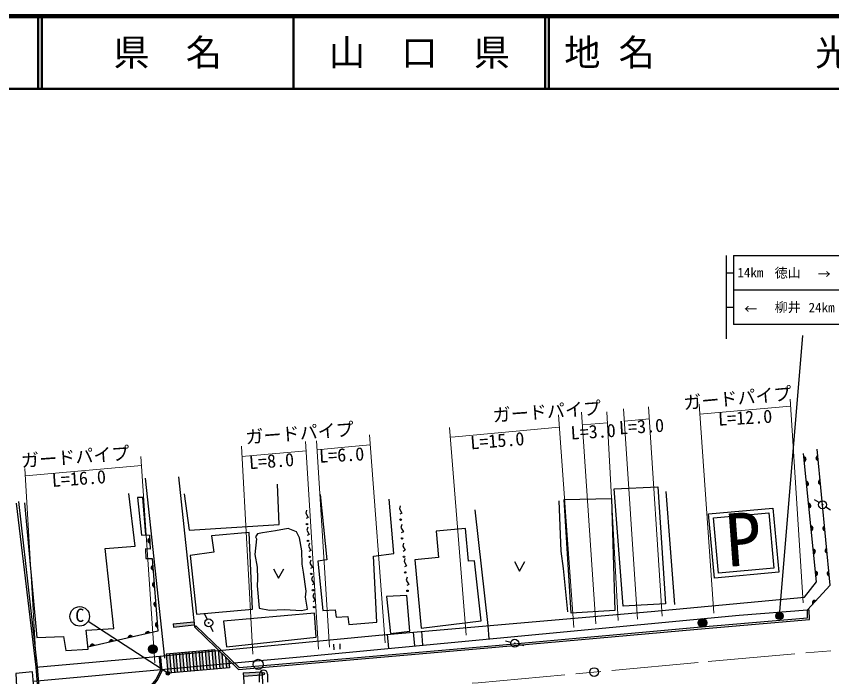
# Model space of a CAD drawing. Units: millimetres at full size, sheet at 1:1000; details may follow other scales. Extents: x 40000 to 680000, y 20000 to 380000.
# Drawn here: x 294730 to 407300, y 288860 to 380000 of the extents above; entities that cross this region are included whole.
import ezdxf
from ezdxf.enums import TextEntityAlignment as Align

# ---------------------------------------------------------------- set-up
doc = ezdxf.new("R2010")
doc.units = ezdxf.units.MM
doc.header["$LTSCALE"] = 1000
doc.linetypes.add('CHAIN', pattern=[18.5, 12, -1.5, 3.5, -1.5])
for name, color, linetype, lineweight in [('M-BGD', 7, 'Continuous', 25), ('M-BGD-EXST', 7, 'Continuous', 25), ('M-BMK', 2, 'CHAIN', 13), ('M-BMK-SRVR', 3, 'Continuous', 25), ('M-STR-HTXT', 7, 'Continuous', 13), ('M-STR-STRC', 7, 'Continuous', 25), ('M-TTL', 2, 'Continuous', 140), ('M-TTL-LINE', 7, 'Continuous', 50)]:
    doc.layers.add(name, color=color, linetype=linetype, lineweight=lineweight)
doc.layers.add('M-TTL-TXT', color=7, linetype='Continuous')
doc.styles.add('ＭＳ ゴシック', font='')
doc.styles.get('ＭＳ ゴシック').set_extended_font_data('MS Gothic')

msp = doc.modelspace()

# ---------------------------------------------------------------- hatches: boundary and pattern name
at = {"layer": 'M-BGD'}
for points in [[(403530, 318570, 0.84072), (403467, 319193)], [(405366, 319327, 0.84072), (405427, 318704)], [(403871, 315184, 0.84072), (403809, 315807)], [(405689, 316013, 0.84072), (405750, 315390)], [(404178, 312146, 0.84072), (404115, 312768)], [(404493, 309023, 0.84072), (404430, 309646)], [(406312, 309629, 0.84072), (406373, 309006)], [(313132, 307938, 0.84072), (313165, 307313)], [(404815, 305832, 0.84072), (404752, 306455)], [(406612, 306557, 0.84072), (406672, 305934)], [(313578, 304210, 0.84072), (313625, 303585)], [(405121, 302799, 0.84072), (405058, 303421)], [(406920, 303395, 0.84072), (406981, 302772)], [(313753, 301868, 0.84072), (313799, 301244)], [(313955, 299156, 0.84072), (314002, 298532)], [(405125, 299343, 0.84072), (404699, 298884)], [(314164, 296350, 0.84072), (314211, 295726)], [(388846, 296285, 1), (390046, 296285, 1)], [(313176, 294880, 0.84072), (312566, 294742)], [(308166, 293748, 0.84072), (307556, 293610)], [(310782, 294339, 0.84072), (310172, 294201)], [(305530, 293153, 0.84072), (304920, 293015)], [(312969, 292651, 1), (314169, 292651, 1)], [(363590, 293454, 0.41421), (363553, 293514, 0.41421)]]:
    msp.add_hatch(color=256, dxfattribs=at).paths.add_polyline_path(points)
h = msp.add_hatch(color=256, dxfattribs=at)
edge = h.paths.add_edge_path()
edge.add_ellipse((406031, 312598), major_axis=(-21.7, 45.1), ratio=1, start_angle=-147.81657, end_angle=32.18343)
h = msp.add_hatch(color=256, dxfattribs=at)
edge = h.paths.add_edge_path()
edge.add_ellipse((321292, 296292), major_axis=(-21.7, 45.1), ratio=1, start_angle=179.29363, end_angle=-0.70637)
at = {"layer": 'M-BGD-EXST'}
msp.add_hatch(color=256, dxfattribs=at).paths.add_polyline_path([(315906, 289339, 1), (315406, 289339, 0.41421), (315656, 289089, 0.41421)])
at = {"layer": 'M-STR-STRC'}
for points in [[(400590, 297237, 0.41421), (400090, 297737, 0.41421), (399590, 297237, 1)], [(319293, 295996), (319245, 296444), (316392, 296139), (316440, 295692)], [(315877, 292018), (315428, 291979), (315656, 289339), (316105, 289378)], [(316773, 292095), (316325, 292056), (316553, 289416), (317001, 289455)], [(317670, 292173), (317222, 292134), (317450, 289494), (317898, 289533)], [(318346, 289571), (318795, 289610), (318567, 292250), (318118, 292211)], [(319463, 292328), (319015, 292289), (319243, 289649), (319691, 289687)], [(320360, 292405), (319912, 292366), (320140, 289726), (320588, 289765)], [(321257, 292483), (320808, 292444), (321036, 289804), (321485, 289842)], [(321933, 289881), (322381, 289920), (322153, 292560), (321705, 292521)], [(323099, 292068), (322606, 292544), (322830, 289959), (323278, 289997)], [(324085, 291115), (323592, 291591), (323726, 290036), (324175, 290075)], [(328640, 289103), (328609, 289552), (326065, 289375), (326096, 288926)]]:
    msp.add_hatch(color=256, dxfattribs=at).paths.add_polyline_path(points)

# ---------------------------------------------------------------- linework, layer by layer
for centre, start, end in [((406031, 312598), 147.84575, 327.84575), ((321292, 296292), 114.95595, 294.95595), ((363541, 293465), 167.14478, 347.14478)]:
    msp.add_arc(centre, 50, start, end)
at = {"layer": 'M-BGD'}
for p, q in [((317109, 316442), (319322, 295720)), ((315254, 291408), (312576, 316279)), ((405565, 312890), (404930, 313290)), ((406496, 312305), (407131, 311906)), ((321060, 296791), (320743, 297471)), ((403948, 298077), (404198, 298080)), ((319322, 295720), (319496, 295900)), ((321524, 295793), (321840, 295113)), ((349748, 293111), (349584, 295026)), ((350866, 293217), (350703, 295122)), ((346149, 292772), (345982, 294717)), ((338594, 292575), (338548, 293339)), ((339450, 292652), (339434, 293415)), ((363005, 293587), (362274, 293754)), ((364078, 293343), (364809, 293176)), ((314453, 291551), (314702, 291569)), ((297424, 290189), (297675, 290187))]:
    msp.add_line(p, q, dxfattribs=at)
for points in [[(297053, 288229), (333912, 291617), (394533, 297338), (403948, 298077), (407107, 301476), (405274, 320265)], [(294717, 312817), (297424, 290189), (313573, 291603), (344761, 294612), (382394, 297840), (403567, 299856), (405208, 301936), (403418, 319680)], [(317902, 314112), (318584, 309076), (331005, 309855), (330777, 315412)], [(295848, 312856), (297585, 294253), (301260, 294404), (301552, 292456), (304645, 292654), (304390, 295285), (308181, 295505), (307011, 306565), (311151, 306887), (310277, 314127)], [(384403, 314418), (384990, 306620), (385594, 298838)], [(314453, 291551), (314529, 290495), (314614, 289710), (313988, 288489), (313295, 287647), (299773, 286705), (298684, 286890), (297876, 287428), (297673, 290207), (295091, 313034)], [(336670, 314014), (337592, 304977), (336356, 304820), (337062, 297986), (338769, 298104), (338867, 297085), (340515, 297183), (340632, 296046), (344516, 296379), (344047, 305480), (346852, 305872), (346206, 313372)], [(370854, 297792), (370255, 303779), (369929, 306168), (369668, 313137)], [(334814, 311827), (334683, 311414), (335026, 310819), (334744, 310678)], [(347745, 312439), (347614, 312026), (347957, 311432), (347675, 311291)], [(360018, 294080), (359861, 295907), (358063, 311904)], [(347952, 309851), (347821, 309438), (348164, 308844), (347882, 308703)], [(334957, 309507), (334826, 309094), (335169, 308500), (334887, 308359)], [(312605, 308433), (313108, 308389), (313211, 306454), (312546, 306513), (312590, 305190), (313507, 305167), (314256, 295124), (304616, 292946)], [(335189, 307295), (335058, 306882), (335401, 306288), (335119, 306147)], [(348207, 307308), (348076, 306895), (348419, 306301), (348137, 306160)], [(348386, 305148), (348255, 304735), (348598, 304140), (348315, 303999)], [(335403, 304952), (335272, 304539), (335615, 303945), (335333, 303804)], [(363493, 304735), (364208, 303440), (364924, 304735)], [(330232, 303759), (330948, 302464), (331664, 303759)], [(335635, 302704), (335504, 302291), (335847, 301697), (335565, 301556)], [(348697, 302612), (348566, 302199), (348909, 301605), (348627, 301464)], [(335796, 300361), (335665, 299948), (336008, 299354), (335726, 299213)], [(319322, 295720), (325396, 289847), (340807, 291173), (360898, 292928), (388788, 295428), (404214, 296765), (404198, 298080)], [(319496, 295900), (325488, 290105), (340786, 291422), (360875, 293177), (388766, 295677), (403961, 296994), (403948, 298077)], [(297424, 290189), (297636, 287288), (298589, 286653), (299760, 286454), (313420, 287405), (314198, 288351), (314870, 289663), (314778, 290517), (314702, 291569)], [(300043, 253987), (298637, 263735), (298482, 266800), (297982, 277365), (296943, 289512), (294649, 289318), (294909, 284800), (295333, 276985), (295781, 267808), (296068, 262391), (296523, 259530), (297719, 253215)]]:
    msp.add_lwpolyline(points, dxfattribs=at)
for points in [[(378529, 298606), (377289, 314766), (383309, 315066), (384365, 298899)], [(311482, 313589), (312028, 308374), (312605, 308433), (312191, 313603)], [(371310, 297637), (370350, 313301), (376881, 313465), (377374, 298012)], [(390306, 311328), (399169, 312139), (399980, 303276), (391117, 302465)], [(390982, 310765), (398606, 311463), (399304, 303839), (391680, 303141)], [(321996, 306027), (318715, 305588), (319618, 297505), (327336, 298195), (326873, 308773), (321688, 308320)], [(328049, 302371), (328000, 301403), (328267, 298306), (329695, 298040), (331777, 298113), (334125, 298016), (334948, 298185), (334658, 299855), (334730, 300677), (334367, 303290), (334173, 304378), (334149, 306217), (333826, 308002), (333419, 308855), (332254, 309302), (330526, 308991), (328739, 308720), (328021, 308564), (327730, 308176), (327885, 307885), (327671, 305731), (327963, 303985)], [(353030, 305320), (349731, 305009), (350642, 295543), (358911, 296564), (357970, 304840), (357150, 304780), (356729, 309322), (352709, 308963)], [(345854, 299920), (346403, 294823), (349071, 295137), (348659, 300077)], [(323326, 296539), (323749, 292966), (336106, 294330), (335895, 297614)]]:
    msp.add_lwpolyline(points, close=True, dxfattribs=at)
for centre, radius in [((406031, 312598), 550), ((406031, 312598), 50), ((334855, 309922), 99.8), ((347786, 310534), 99.8), ((334998, 307602), 99.8), ((347993, 307946), 99.8), ((335230, 305390), 99.8), ((348248, 305403), 99.8), ((335444, 303047), 99.8), ((348427, 303242), 99.8), ((335676, 300799), 99.8), ((348738, 300707), 99.8), ((335837, 298456), 99.8), ((321292, 296292), 550), ((321292, 296292), 50), ((389446, 296285), 600), ((363541, 293465), 550), ((313569, 292651), 600), ((363541, 293465), 50), ((328133, 290560), 700)]:
    msp.add_circle(centre, radius, dxfattribs=at)
for centre, start, end in [((403444, 318876), 285.6509, 85.86863), ((405450, 319021), 105.46278, 265.68051), ((403786, 315490), 285.6509, 85.86863), ((405774, 315707), 105.46278, 265.68051), ((404092, 312452), 285.6509, 85.86863), ((404407, 309329), 285.6509, 85.86863), ((406397, 309323), 105.46278, 265.68051), ((313203, 307628), 102.95209, 263.16982), ((404729, 306138), 285.6509, 85.86863), ((406696, 306251), 105.46278, 265.68051), ((313656, 303902), 104.15622, 264.37395), ((405035, 303104), 285.6509, 85.86863), ((407005, 303089), 105.46278, 265.68051), ((313831, 301560), 104.15622, 264.37395), ((314033, 298848), 104.15622, 264.37395), ((404952, 299076), 56.99177, 217.2095), ((314242, 296042), 104.15622, 264.37395), ((312883, 294758), 22.61772, 182.83546), ((307873, 293626), 22.61772, 182.83546), ((310489, 294217), 22.61772, 182.83546), ((305237, 293031), 22.61772, 182.83546)]:
    msp.add_arc(centre, 318, start, end, dxfattribs=at)
at = {"layer": 'M-BGD-EXST'}
msp.add_line((315656, 289339), (304638, 296481), dxfattribs=at)
for centre, radius in [((303486, 297184), 1350), ((315656, 289339), 250)]:
    msp.add_circle(centre, radius, dxfattribs=at)
at = {"layer": 'M-BMK'}
msp.add_lwpolyline([(205826, 274397), (217381, 275348), (233716, 276854), (251286, 278404), (271744, 280184), (292978, 282068), (319043, 284387), (344232, 286654), (358512, 288029), (390267, 290955), (418310, 293410), (453477, 296548), (458847, 297074)], dxfattribs=at)
at = {"layer": 'M-BMK-SRVR'}
msp.add_circle((374494, 289501), 600, dxfattribs=at)
at = {"layer": 'M-STR-HTXT'}
for p, q in [((391038, 297637), (389003, 326462)), ((401553, 327175), (403342, 299068)), ((374756, 296145), (372763, 325378)), ((376249, 325422), (377812, 296619)), ((380497, 296782), (378546, 325848)), ((382028, 326088), (383876, 297226)), ((389100, 325083), (401617, 326179)), ((369562, 325012), (371684, 295653)), ((378661, 324130), (382133, 324450)), ((356858, 294602), (354545, 323260)), ((372884, 323597), (376330, 323915)), ((343469, 322219), (345647, 293552)), ((334650, 321310), (336467, 292665)), ((337946, 292948), (336184, 321424)), ((325807, 320679), (327404, 291954)), ((325887, 319241), (334730, 320037)), ((311915, 319259), (313875, 290764)), ((295929, 317615), (297484, 290987)), ((295990, 316571), (312002, 317995))]:
    msp.add_line(p, q, dxfattribs=at)
for points in [[(354653, 321915), (355313, 321978), (369685, 323303)], [(336262, 320174), (341069, 320607), (343573, 320848)]]:
    msp.add_lwpolyline(points, dxfattribs=at)
at = {"layer": 'M-STR-STRC'}
for p, q in [((392725, 346973), (392725, 335473)), ((393725, 346973), (408725, 346973)), ((393725, 346973), (393725, 337473)), ((392725, 344598), (393725, 344598)), ((408725, 342223), (393725, 342223)), ((392725, 339848), (393725, 339848)), ((408725, 337473), (393725, 337473)), ((400090, 297237), (403335, 335962)), ((316392, 296139), (319245, 296444)), ((316392, 296139), (316440, 295692)), ((316440, 295692), (319293, 295996)), ((322153, 292560), (315428, 291979)), ((315428, 291979), (315656, 289339)), ((315877, 292018), (316105, 289378)), ((316325, 292056), (316553, 289416)), ((316773, 292095), (317001, 289455)), ((317222, 292134), (317450, 289494)), ((317670, 292173), (317898, 289533)), ((318118, 292211), (318346, 289571)), ((318567, 292250), (318795, 289610)), ((319015, 292289), (319243, 289649)), ((319463, 292328), (319691, 289687)), ((319912, 292366), (320140, 289726)), ((320360, 292405), (320588, 289765)), ((320808, 292444), (321036, 289804)), ((321257, 292483), (321485, 289842)), ((321705, 292521), (321933, 289881)), ((322153, 292560), (322381, 289920)), ((322606, 292544), (322830, 289959)), ((323099, 292068), (323278, 289997)), ((323592, 291591), (323726, 290036)), ((324085, 291115), (324175, 290075)), ((324175, 290075), (315656, 289339)), ((326065, 289375), (328609, 289552)), ((326065, 289375), (326657, 280846)), ((328609, 289552), (329201, 281022)), ((326096, 288926), (328640, 289103)), ((328304, 288124), (328308, 289224)), ((329408, 289220), (329404, 288120))]:
    msp.add_line(p, q, dxfattribs=at)
for centre, radius in [((400090, 297237), 500), ((328852, 289288), 150)]:
    msp.add_circle(centre, radius, dxfattribs=at)
for start, end in [(89.8301, 179.8301), (359.8301, 89.8301)]:
    msp.add_arc((328858, 289222), 550, start, end, dxfattribs=at)
at = {"layer": 'M-TTL'}
msp.add_line((680000, 380000), (40000, 380000), dxfattribs=at)
at = {"layer": 'M-TTL-LINE'}
for p, q in [((297750, 380000), (297750, 370000)), ((298250, 380000), (298250, 370000)), ((333000, 380000), (333000, 370000)), ((367750, 380000), (367750, 370000)), ((368250, 380000), (368250, 370000)), ((40000, 370000), (680000, 370000))]:
    msp.add_line(p, q, dxfattribs=at)

# ---------------------------------------------------------------- texts
at = {"layer": 'M-BGD', "style": 'ＭＳ ゴシック'}
msp.add_text('P', height=7331, rotation=4.222, dxfattribs=at).set_placement((393071, 301819), align=Align.BOTTOM_LEFT)
at = {"layer": 'M-BGD-EXST', "style": 'ＭＳ ゴシック'}
msp.add_text('C', height=1833, rotation=358.508, dxfattribs=at).set_placement((302830, 295891), align=Align.BOTTOM_LEFT)
at = {"layer": 'M-STR-HTXT', "style": 'ＭＳ ゴシック'}
for s, rotation, p in [('ガードパイプ', 5.209, (386952, 325184)), ('ガードパイプ', 4.051, (360596, 323469)), ('L=12.0', 3.198, (391697, 322942)), ('ガードパイプ', 4.437, (326471, 320447)), ('L=3.0', 3.366, (378019, 321750)), ('L=3.0', 3.468, (371346, 321035)), ('L=15.0', 4.645, (357525, 319677)), ('ガードパイプ', 4.2, (295496, 317195)), ('L=8.0', 4.185, (326963, 316937)), ('L=6.0', 3.151, (336614, 317830)), ('L=16.0', 4.086, (299737, 314494))]:
    msp.add_text(s, height=1833, rotation=rotation, dxfattribs=at).set_placement(p, align=Align.BOTTOM_LEFT)
at = {"layer": 'M-STR-STRC', "style": 'ＭＳ ゴシック'}
for s, p in [('14km', (396079, 344629)), ('徳山', (401225, 344598)), ('→', (406267, 344423)), ('柳井', (401225, 339848)), ('24km', (405905, 339810))]:
    msp.add_text(s, height=1320, dxfattribs=at).set_placement(p, align=Align.MIDDLE_CENTER)
msp.add_text('↑', height=1320, rotation=90, dxfattribs=at).set_placement((396137, 339626), align=Align.MIDDLE_CENTER)
at = {"layer": 'M-TTL-TXT', "style": 'ＭＳ ゴシック'}
for s, p in [('県\u3000名', (315625, 375000)), ('山\u3000口\u3000県', (350375, 375000))]:
    msp.add_text(s, height=3666, dxfattribs=at).set_placement(p, align=Align.MIDDLE_CENTER)
for s, p in [('地 名', (370380, 375000)), ('光市浅江一丁目', (405024, 375000))]:
    msp.add_text(s, height=3666, dxfattribs=at).set_placement(p, align=Align.MIDDLE_LEFT)

doc.saveas('drawing.dxf')
